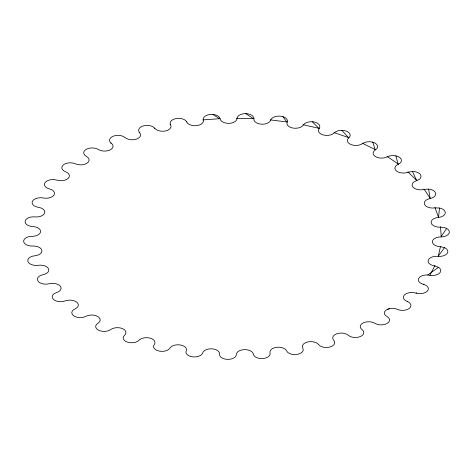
<?xml version="1.0" encoding="UTF-8"?>
<svg xmlns="http://www.w3.org/2000/svg" width="473" height="473" viewBox="0 0 473 473"><rect width="100%" height="100%" fill="white"/><g stroke="black" fill="none" stroke-linecap="round" stroke-linejoin="round"><path stroke-width="0.71" d="M441.214 236.92A8.461 4.884 0 0 0 448.83 233.733A8.461 4.884 0 0 0 446.648 228.453L444.845 227.72L440.576 227.141A8.461 4.884 0 0 1 431.157 222.884A8.461 4.884 0 0 1 438.542 217.444A8.461 4.884 0 0 0 445.276 212.945A8.461 4.884 0 0 0 439.5 208.025L435.119 207.866A8.461 4.884 0 0 1 424.618 204.555A8.461 4.884 0 0 1 430.347 198.494A8.461 4.884 0 0 0 435.71 193.416A8.461 4.884 0 0 0 428.603 189.111L424.24 189.366A8.461 4.884 0 0 1 412.935 187.101A8.461 4.884 0 0 1 416.861 180.58A8.461 4.884 0 0 0 420.698 175.057A8.461 4.884 0 0 0 412.462 171.492L408.234 172.16A8.461 4.884 0 0 1 396.439 171.001A8.461 4.884 0 0 1 398.443 164.19A8.461 4.884 0 0 0 400.123 157.822A8.461 4.884 0 0 0 389.409 156.031L387.535 156.705A8.461 4.884 0 0 1 375.568 156.687A8.461 4.884 0 0 1 375.603 149.775A8.461 4.884 0 0 0 375.444 143.337A8.461 4.884 0 0 0 364.364 142.586L362.708 143.431A8.461 4.884 0 0 1 350.901 144.549A8.461 4.884 0 0 1 348.968 137.732A8.461 4.884 0 0 0 346.975 131.393A8.461 4.884 0 0 0 335.83 131.713L334.435 132.7A8.461 4.884 0 0 1 323.112 134.929A8.461 4.884 0 0 1 319.257 128.39A8.461 4.884 0 0 0 315.485 122.324A8.461 4.884 0 0 0 304.582 123.695L303.489 124.807A8.461 4.884 0 0 1 292.953 128.077A8.461 4.884 0 0 1 287.288 121.993L270.716 119.959A8.461 4.884 0 0 1 261.256 124.192A8.461 4.884 0 0 1 253.93 118.729L237.003 118.297A8.461 4.884 0 0 1 228.879 123.37A8.461 4.884 0 0 1 220.093 118.676L203.278 119.864A8.461 4.884 0 0 1 196.709 125.635A8.461 4.884 0 0 1 186.711 121.845A8.461 4.884 0 0 0 177.28 118.404A8.461 4.884 0 0 0 170.138 123.352L170.457 124.612A8.461 4.884 0 0 1 165.627 130.932A8.461 4.884 0 0 1 154.683 128.148A8.461 4.884 0 0 0 144.401 125.647A8.461 4.884 0 0 0 138.766 131.204L139.446 132.422A8.461 4.884 0 0 1 136.484 139.115A8.461 4.884 0 0 1 124.89 137.407A8.461 4.884 0 0 0 114.034 135.917A8.461 4.884 0 0 0 110.061 141.935L111.078 143.071A8.461 4.884 0 0 1 110.067 149.953A8.461 4.884 0 0 1 98.148 149.367A8.461 4.884 0 0 0 87.014 148.936A8.461 4.884 0 0 0 84.815 155.25L86.139 156.273A8.461 4.884 0 0 1 87.109 163.155A8.461 4.884 0 0 1 75.183 163.717A8.461 4.884 0 0 0 64.08 164.344A8.461 4.884 0 0 0 63.707 170.783L65.309 171.664A8.461 4.884 0 0 1 68.224 178.362A8.461 4.884 0 0 1 56.624 180.047A8.461 4.884 0 0 0 45.851 181.727A8.461 4.884 0 0 0 47.324 188.112L49.151 188.828A8.461 4.884 0 0 1 53.94 195.16A8.461 4.884 0 0 1 42.972 197.921A8.461 4.884 0 0 0 32.442 201.196A8.461 4.884 0 0 0 38.118 207.28L40.193 207.718A8.461 4.884 0 0 1 44.639 213.081A8.461 4.884 0 0 1 36.817 216.947L32.406 216.859A8.461 4.884 0 0 0 25.158 221.086A8.461 4.884 0 0 0 30.355 226.218L34.665 226.774A8.461 4.884 0 0 1 40.583 231.646A8.461 4.884 0 0 1 33.967 236.204L29.592 236.53A8.461 4.884 0 0 0 23.65 241.39A8.461 4.884 0 0 0 30.242 245.96L34.653 246.102A8.461 4.884 0 0 1 41.872 250.341A8.461 4.884 0 0 1 36.652 255.467L32.424 256.206A8.461 4.884 0 0 0 27.954 261.563A8.461 4.884 0 0 0 35.759 265.442L40.146 265.164A8.461 4.884 0 0 1 48.483 268.658A8.461 4.884 0 0 1 44.793 274.21L40.838 275.339A8.461 4.884 0 0 0 37.952 281.051A8.461 4.884 0 0 0 46.756 284.137L51.007 283.439A8.461 4.884 0 0 1 60.225 286.094A8.461 4.884 0 0 1 58.167 291.924L54.59 293.414A8.461 4.884 0 0 0 53.372 299.32A8.461 4.884 0 0 0 62.939 301.526L66.93 300.438A8.461 4.884 0 0 1 76.78 302.182A8.461 4.884 0 0 1 76.413 308.124L73.315 309.933A8.461 4.884 0 0 0 73.8 315.875A8.461 4.884 0 0 0 83.863 317.141L87.487 315.686A8.461 4.884 0 0 1 97.698 316.467A8.461 4.884 0 0 1 99.034 322.367L96.492 324.448A8.461 4.884 0 0 0 98.662 330.26A8.461 4.884 0 0 0 108.95 330.556L112.113 328.776A8.461 4.884 0 0 1 122.412 328.575A8.461 4.884 0 0 1 125.41 334.263L123.494 336.557A8.461 4.884 0 0 0 127.296 342.085A8.461 4.884 0 0 0 137.525 341.4L140.138 339.342A8.461 4.884 0 0 1 150.237 338.165A8.461 4.884 0 0 1 154.819 343.493L153.583 345.94A8.461 4.884 0 0 0 158.91 351.025A8.461 4.884 0 0 0 168.802 349.376L170.794 347.099A8.461 4.884 0 0 1 180.42 344.977A8.461 4.884 0 0 1 186.457 349.795L185.936 352.326A8.461 4.884 0 0 0 192.641 356.843A8.461 4.884 0 0 0 201.93 354.271L203.242 351.835A8.461 4.884 0 0 1 212.129 348.832A8.461 4.884 0 0 1 219.46 353.006L219.673 355.554A8.461 4.884 0 0 0 227.572 359.368A8.461 4.884 0 0 0 236.003 355.95L236.601 353.42A8.461 4.884 0 0 1 244.511 349.612A8.461 4.884 0 0 1 252.931 353.035L253.865 355.525A8.461 4.884 0 0 0 262.746 358.54A8.461 4.884 0 0 0 270.083 354.366L269.959 351.811A8.461 4.884 0 0 1 276.67 347.306A8.461 4.884 0 0 1 285.952 349.878L287.584 352.249A8.461 4.884 0 0 0 297.204 354.372A8.461 4.884 0 0 0 303.252 349.559L302.395 347.058A8.461 4.884 0 0 1 307.734 341.973A8.461 4.884 0 0 1 317.625 343.629L319.908 345.81A8.461 4.884 0 0 0 330.006 346.993A8.461 4.884 0 0 0 334.594 341.666L333.039 339.283A8.461 4.884 0 0 1 336.847 333.755A8.461 4.884 0 0 1 347.076 334.452L349.955 336.386A8.461 4.884 0 0 0 360.249 336.587A8.461 4.884 0 0 0 363.258 330.905L362.235 329.77A8.461 4.884 0 0 1 363.223 322.882A8.461 4.884 0 0 1 375.148 323.455A8.461 4.884 0 0 0 387.115 323.455A8.461 4.884 0 0 0 387.115 316.549A8.047 4.647 0 0 1 387.754 309.182L391.384 308.313A8.461 4.884 0 0 1 397.545 309.466A8.461 4.884 0 0 0 408.648 308.851A8.461 4.884 0 0 0 409.039 302.413L407.442 301.526A8.461 4.884 0 0 1 404.551 294.827A8.461 4.884 0 0 1 416.157 293.154A8.461 4.884 0 0 0 426.936 291.492A8.461 4.884 0 0 0 425.487 285.107L423.66 284.385A8.461 4.884 0 0 1 418.558 278.656A8.461 4.884 0 0 1 427.728 274.99L429.868 275.298A8.461 4.884 0 0 0 439.506 273.193A8.461 4.884 0 0 0 438.483 267.275L434.764 265.932A8.461 4.884 0 0 1 428.26 260.138A8.461 4.884 0 0 1 438.3 256.378A8.461 4.884 0 0 0 447.204 253.392A8.461 4.884 0 0 0 444.508 247.651L440.458 246.675A8.461 4.884 0 0 1 432.381 241.579A8.461 4.884 0 0 1 441.214 236.92L440.517 226.733M438.542 217.444L439.5 208.025M440.517 246.256L438.3 256.378M434.953 265.513L429.868 275.298M441.214 236.494L446.648 228.453M438.424 255.946L444.508 247.651M423.66 284.385L423.974 283.971M416.157 293.154L416.542 292.752M407.442 301.526L407.88 301.141M427.728 274.99L438.483 267.275M110.747 143.218L111.078 143.071M387.754 309.182L389.622 308.627M139.056 132.546L139.446 132.422M154.257 128.254L154.683 128.148M170.02 124.701L170.457 124.612M186.232 121.916L186.711 121.845M202.793 119.911L203.278 119.864L203.319 118.587A8.461 4.884 0 0 1 211.774 114.383A8.461 4.884 0 0 1 220.093 118.676M236.494 118.297L237.003 118.297L237.411 117.044A8.461 4.884 0 0 1 246.947 113.703A8.461 4.884 0 0 1 253.93 118.729M270.189 119.911L270.716 119.959L271.472 118.758A8.461 4.884 0 0 1 281.837 116.376A8.461 4.884 0 0 1 287.288 121.993M302.968 124.701L319.257 128.39M333.932 132.546L348.968 137.732M362.235 143.218L375.603 149.775M387.115 156.445L398.443 164.19M212.88 114.431L219.584 118.699M245.848 113.632L253.398 118.699M407.88 171.847L416.861 180.58M312.34 121.744L318.731 128.254M341.855 130.335L348.465 137.542M423.974 189.017L430.347 198.494M282.854 116.624L286.75 121.916M412.462 171.492L416.542 180.237M434.953 207.481L438.424 217.042M372.801 142.202L375.148 149.533M395.877 155.859L398.047 163.895M428.603 189.111L430.123 198.116"/></g></svg>
